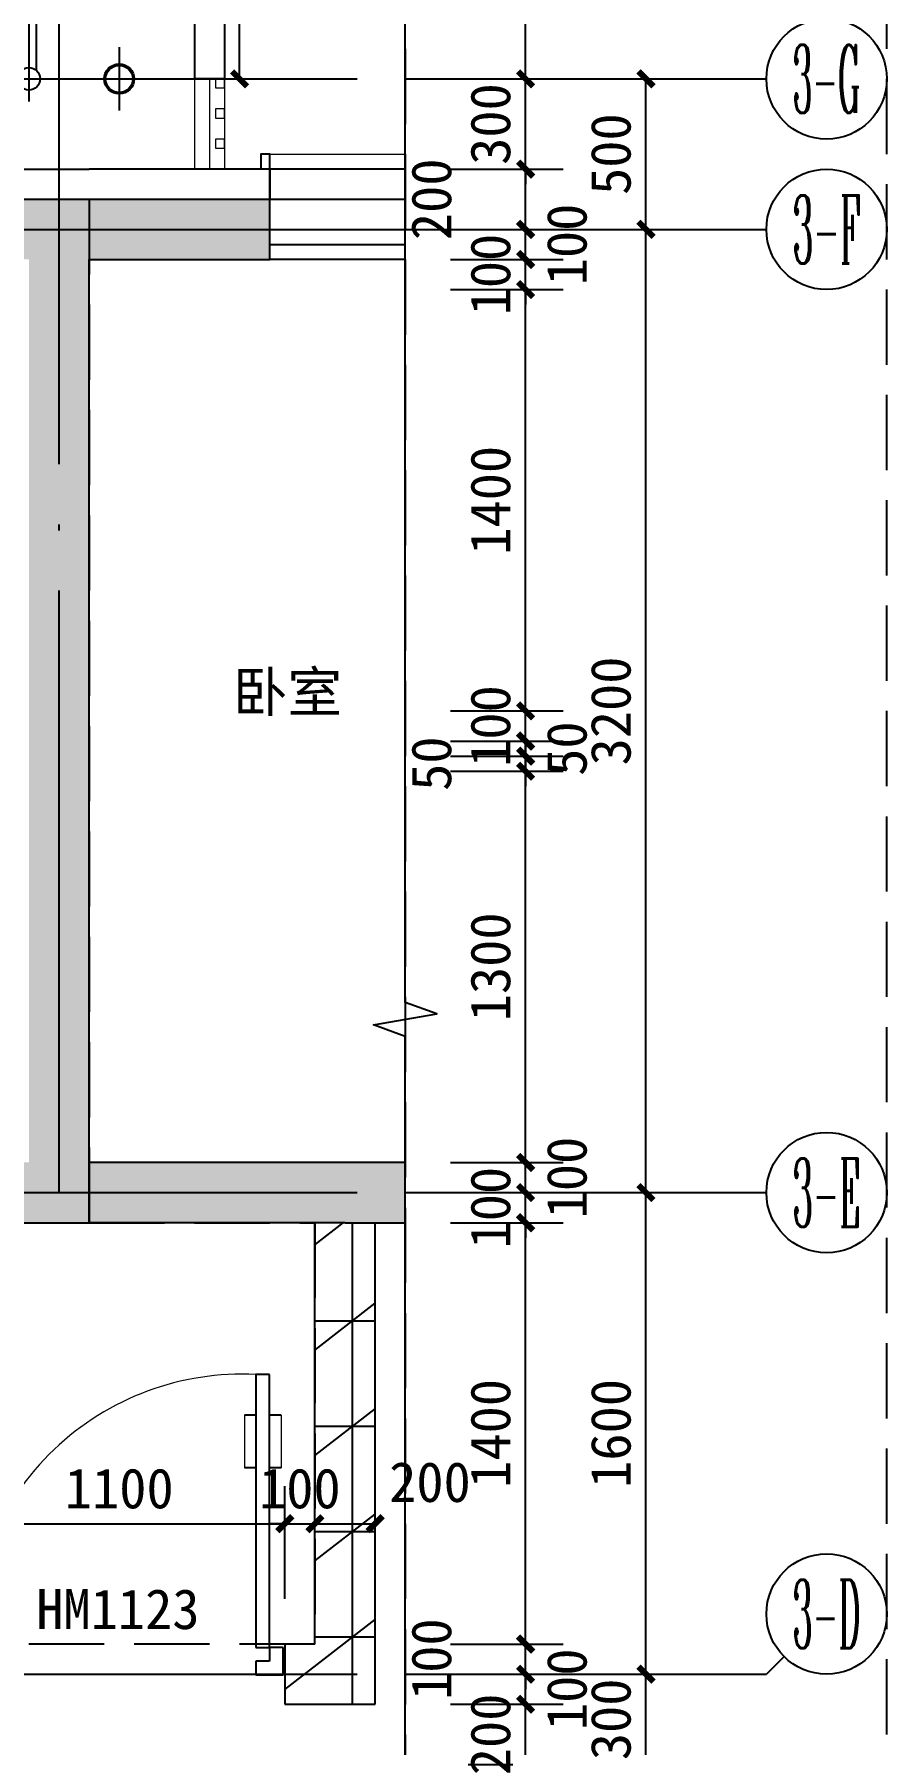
# Model space of a CAD drawing. Extents: x -10817 to 167545, y 26551 to 157048.
# Drawn here: x 83492 to 86325, y 48992 to 54675 of the extents above; entities that cross this region are included whole.
import ezdxf
from ezdxf.enums import TextEntityAlignment as Align
from ezdxf.xclip import XClip

# ---------------------------------------------------------------- set-up
doc = ezdxf.new("R2010")
doc.units = 0
doc.header["$LTSCALE"] = 1000
doc.header["$MEASUREMENT"] = 0
doc.header["$XCLIPFRAME"] = 0
for name, pattern in [('__DASH', [0.35, 0.25, -0.1]), ('DASH', [0.35, 0.25, -0.1]), ('DOTE', [2.42, 2, -0.2, 0.02, -0.2])]:
    doc.linetypes.add(name, pattern=pattern)
doc.layers.get('Defpoints').update_dxf_attribs({"color": 30, "linetype": 'DASH'})
for name, color, linetype in [('120-墙体$0$120-墙体$0$A-COLU-CONC-HATC', 204, 'Continuous'), ('120-墙体$0$120-墙体$0$A-DOOR', 51, 'Continuous'), ('120-墙体$0$120-墙体$0$A-WALL-CONC', 9, 'Continuous'), ('120-墙体$0$120-墙体$0$A-WALL-INSL', 241, 'Continuous'), ('120-墙体$0$A-FLOR-HRAL', 71, 'Continuous'), ('120-墙体$0$A-WALL-BLOK', 131, 'Continuous'), ('125-核心筒-标准层$0$A-COLU-CONC-HATC', 204, 'Continuous'), ('125-核心筒-标准层$0$A-WALL-BLOK', 131, 'Continuous'), ('125-核心筒-标准层$0$A-WALL-CONC', 9, 'Continuous'), ('125-核心筒-标准层$0$A-WALL-INSL', 241, 'Continuous'), ('3#-夹层$0$A-ANNO-TEXT', 7, 'Continuous'), ('3#楼J层线脚$0$A-00-HX-113-wall-01Y$0$HRAL', 31, 'Continuous'), ('A-ANNO-AXIS-CIRC', 3, 'Continuous'), ('A-ANNO-AXIS-TEXT', 7, 'Continuous'), ('A-ANNO-DIMS', 3, 'Continuous'), ('A-ANNO-DOTE', 10, 'DOTE'), ('A-ANNO-SYMB', 3, 'Continuous'), ('A-ANNO-TEXT', 7, 'Continuous'), ('A-DRAN-SYMB', 243, 'Continuous'), ('A-WALL-INSL', 241, 'Continuous'), ('AXIS_TEXT', 7, 'Continuous')]:
    doc.layers.add(name, color=color, linetype=linetype)
for name, color, linetype, lineweight in [('125-核心筒-标准层$0$A-00-15-4#-PM-TF$0$00-装饰-剖', 241, 'Continuous', 5), ('125-核心筒-标准层$0$A-00-15-4#-PM-TF$0$00-装饰-看', 46, 'Continuous', 5), ('3#楼J层线脚$0$A-00-15-4#-PM-TF$0$00-装饰-看', 46, 'Continuous', 5)]:
    doc.layers.add(name, color=color, linetype=linetype, lineweight=lineweight)
doc.styles.add('3#-夹层$0$Standard', font='')
doc.styles.add('_TCH_AXIS', font='COMPLEX', dxfattribs={"bigfont": 'GBCBIG'})
doc.styles.add('_TCH_DIM_T3', font='')
doc.styles.add('COMPLEX', font='COMPLEX')
doc.styles.get("Standard").update_dxf_attribs({"font": ''})
doc.styles.get('3#-夹层$0$Standard').set_extended_font_data('SimSun')
doc.styles.get('_TCH_DIM_T3').set_extended_font_data('SimSun')
doc.styles.get('Standard').set_extended_font_data('SimSun')
doc.dimstyles.new('_TCH_ARCH&&50', dxfattribs={"dimtxt": 132.911392, "dimasz": 50, "dimexe": 125, "dimexo": 150, "dimgap": 50, "dimtad": 1, "dimdec": 0, "dimzin": 0, "dimdsep": 46, "dimtxsty": '_TCH_DIM_T3', "dimblk": 'ARCHTICK', "dimcen": 0.09, "dimclrt": 7, "dimazin": 2, "dimtfac": 1, "dimtdec": 0, "dimtix": 1, "dimtmove": 2, "dimatfit": 3, "dimfxl": 50, "dimtolj": 1, "dimtzin": 0, "dimarcsym": 0})
pattern_1 = [(0, (0, 0), (0, 350), []), (37.875, (400, 0), (-169.615, 218.077), []), (90, (400, 0), (-450, 3e-14), [])]

# ---------------------------------------------------------------- blocks, each defined once
blk = doc.blocks.new('120-墙体$0$120-墙体$0$$DorLib2D$00000009')
for p, q in [((0.4129, 0.9053), (0.4129, 0.0807)), ((0.4541, 0.9053), (0.4129, 0.9053)), ((0.4541, 0.0807), (0.4541, 0.9053)), ((0.4129, 0.7822), (0.378, 0.7822)), ((0.489, 0.7822), (0.4541, 0.7822)), ((0.4129, 0.6235), (0.378, 0.6235)), ((0.489, 0.6235), (0.4541, 0.6235)), ((-0.4941, 0.0807), (-0.4529, 0.0807)), ((-0.4941, -0.0018), (-0.4941, 0.0807)), ((-0.4529, 0.0807), (-0.4529, 0.0395)), ((0.4129, 0.0807), (0.4541, 0.0807)), ((0.4953, 0.0807), (0.4541, 0.0807)), ((0.4541, 0.0807), (0.4541, 0.0395)), ((0.4953, -0.0018), (0.4953, 0.0807)), ((-0.4529, 0.0395), (-0.4117, 0.0395)), ((-0.4117, 0.0395), (-0.4117, -0.0018)), ((0.4541, 0.0395), (0.4129, 0.0395)), ((0.4129, 0.0395), (0.4129, -0.0018)), ((-0.4941, -0.0018), (-0.4941, -0.0018)), ((-0.4117, -0.0018), (-0.4941, -0.0018)), ((0.4129, -0.0018), (0.4953, -0.0018)), ((0.4953, -0.0018), (0.4953, -0.0018))]:
    blk.add_line(p, q)
at = {"lineweight": 13}
for p, q in [((0.378, 0.7822), (0.378, 0.6235)), ((0.489, 0.7822), (0.489, 0.6235))]:
    blk.add_line(p, q, dxfattribs=at)
blk.add_arc((0.3716, 0.0817), 0.8246, 87.134, 180.0717, dxfattribs=at)
blk = doc.blocks.new('120-墙体$0$120-墙体$0$$TCHSYS$WIN2D')
for p, q in [((-0.5, 0.5), (0.5, 0.5)), ((-0.5, 0.5), (-0.5, -0.5)), ((0.5, 0.5), (0.5, -0.5)), ((0.5, 0.1667), (-0.5, 0.1667)), ((0.5, -0.1667), (-0.5, -0.1667)), ((-0.5, -0.5), (0.5, -0.5))]:
    blk.add_line(p, q)
blk = doc.blocks.new('120-墙体')
at = {"layer": '120-墙体$0$120-墙体$0$A-COLU-CONC-HATC'}
for points in [[(-7800, 100), (-7800, -100), (-7200, -100), (-7200, 100)], [(-6950, -3300), (-6950, -3100), (-7800, -3100), (-7800, -3300)], [(-6950, -3300), (-6350, -3300), (-6350, -3100), (-6950, -3100)]]:
    blk.add_hatch(color=256, dxfattribs=at).paths.add_polyline_path(points)
h = blk.add_hatch(dxfattribs=at)
h.set_pattern_fill('空心砖', color=256, scale=100, style=0)
h.set_pattern_definition(pattern_1)
h.paths.add_polyline_path([(-7050, -4700), (-6850, -4900), (-6850, -3300), (-7050, -3300)])
h = blk.add_hatch(dxfattribs=at)
h.set_pattern_fill('空心砖', color=256, scale=100, style=0)
h.set_pattern_definition(pattern_1)
h.paths.add_polyline_path([(-7050, -4700), (-7150, -4700), (-7150, -4900), (-6850, -4900)])
at = {"layer": '120-墙体$0$120-墙体$0$A-WALL-CONC'}
for p, q in [((-7800, 100), (-7200, 100)), ((-7200, -100), (-7200, 100)), ((-7800, -100), (-7200, -100)), ((-6950, -3100), (-7800, -3100)), ((-7800, -3300), (-7800, -3100)), ((-6350, -3100), (-6950, -3100)), ((-6950, -3300), (-7800, -3300)), ((-6950, -3300), (-6350, -3300))]:
    blk.add_line(p, q, dxfattribs=at)
at = {"layer": '120-墙体$0$120-墙体$0$A-WALL-INSL'}
blk.add_line((-7200, 200), (-7200, 100), dxfattribs=at)
blk.add_lwpolyline([(-7200, 100), (-7200, 200), (-7250, 200)], dxfattribs=at)
at = {"layer": '120-墙体$0$A-FLOR-HRAL'}
blk.add_lwpolyline([(-7200, -50), (-5700, -50), (-5700, -100), (-7200, -100)], close=True, dxfattribs=at)
at = {"layer": '120-墙体$0$A-WALL-BLOK'}
for p, q in [((-7050, -4700), (-7050, -3300)), ((-6850, -4900), (-6850, -3300)), ((-7050, -4700), (-7150, -4700)), ((-7150, -4700), (-7150, -4900)), ((-7150, -4900), (-6850, -4900))]:
    blk.add_line(p, q, dxfattribs=at)
at = {"layer": 'Defpoints'}
blk.add_lwpolyline([(-7800, 100), (-7800, -3300), (-7050, -3300), (-7050, -4700), (-8350, -4700), (-8350, -7200), (-9550, -7200), (-9550, -11200)], dxfattribs=at)
at = {"layer": '120-墙体$0$120-墙体$0$A-DOOR'}
for name, p, xscale, yscale, zscale in [('120-墙体$0$120-墙体$0$$TCHSYS$WIN2D', (-6450, 50), -1500, -300, 300), ('120-墙体$0$120-墙体$0$$DorLib2D$00000009', (-7700, -4800), 1100, 1100, 200)]:
    blk.add_blockref(name, p, dxfattribs=dict(at, xscale=xscale, yscale=yscale, zscale=zscale))
blk = doc.blocks.new('125-核心筒-标准层')
at = {"layer": '125-核心筒-标准层$0$A-COLU-CONC-HATC'}
for points in [[(1083.3, 7100), (1150, 7000), (1650, 7000), (1749.8, 7100), (1750, 7200), (1150, 7200)], [(1749.8, 7100), (1850, 7000), (1850, 7200), (1749.3, 7200)], [(1650, 5500), (1850, 5500), (1850, 7000), (1749.8, 7100), (1650, 7000)], [(1650, 5350), (1850, 5350), (1850, 5500), (1650, 5500)], [(1750, 3933.3), (1850, 4000), (1850, 5350), (1650, 5350), (1650, 4000)], [(1150, 4000), (950, 3800), (1750, 3800), (1750, 3933.3), (1650, 4000)], [(1750, 3933.3), (1750, 3800), (1850, 3800), (1850, 4000)]]:
    blk.add_hatch(color=256, dxfattribs=at).paths.add_polyline_path(points)
at = {"layer": '125-核心筒-标准层$0$A-00-15-4#-PM-TF$0$00-装饰-剖'}
for points in [[(2300, 7570), (2300, 7600), (2270, 7600), (2270, 7570)], [(2300, 7470), (2300, 7500), (2270, 7500), (2270, 7470)], [(2300, 7370), (2300, 7400), (2270, 7400), (2270, 7370)]]:
    blk.add_lwpolyline(points, close=True, dxfattribs=at)
at = {"layer": '125-核心筒-标准层$0$A-00-15-4#-PM-TF$0$00-装饰-看', "color": 251}
for points in [[(-2300, 7300), (-2300, 8750), (2200, 8749.3), (2200, 7300)], [(2250, 7600), (2250, 7300)], [(2300, 7600), (2300, 7300)]]:
    blk.add_lwpolyline(points, dxfattribs=at)
at = {"layer": '125-核心筒-标准层$0$A-WALL-BLOK'}
for p, q in [((2300, 8850), (2299.8, 7600)), ((2200, 8750), (2199.8, 7600)), ((2299.8, 7600), (2199.8, 7600))]:
    blk.add_line(p, q, dxfattribs=at)
at = {"layer": '125-核心筒-标准层$0$A-WALL-CONC'}
for p, q in [((1150, 7200), (1750, 7200)), ((1749.3, 7200), (1850, 7200)), ((1850, 7000), (1850, 7000)), ((1850, 5500), (1850, 7000)), ((1850, 5350), (1850, 5500)), ((1850, 4000), (1850, 5350)), ((1850, 4000), (1850, 4000)), ((950, 3800), (1750, 3800)), ((1750, 3800), (1850, 3800))]:
    blk.add_line(p, q, dxfattribs=at)
at = {"layer": '125-核心筒-标准层$0$A-WALL-INSL'}
for points in [[(150, 7700), (150, 7800), (1250, 7800), (1250, 7300), (1850, 7300)], [(2450, 7300), (1850, 7300)]]:
    blk.add_lwpolyline(points, dxfattribs=at)
blk = doc.blocks.new('3#楼J层线脚')
at = {"layer": '3#楼J层线脚$0$A-00-15-4#-PM-TF$0$00-装饰-看', "color": 251}
blk.add_lwpolyline([(2450, 7350), (3950, 7350)], dxfattribs=at)
at = {"layer": '3#楼J层线脚$0$A-00-HX-113-wall-01Y$0$HRAL'}
blk.add_lwpolyline([(2450, 7300), (2450, 7350), (2420, 7350), (2420, 7300)], dxfattribs=at)
blk = doc.blocks.new('VGTRBGF')
at = {"layer": 'A-DRAN-SYMB', "linetype": 'DASH', "ltscale": 0.1}
for p, q in [((0, 100), (0, -100)), ((-100, 0), (100, 0))]:
    blk.add_line(p, q, dxfattribs=at)
for radius in [50, 45]:
    blk.add_circle((0, 0), radius, dxfattribs=at)
blk = doc.blocks.new('HYTHBGYT')
at = {"layer": 'A-WALL-INSL', "color": 2, "linetype": '__DASH'}
for points in [[(-50, 0), (-50, 650)], [(50, 0), (50, 650)]]:
    blk.add_lwpolyline(points, dxfattribs=at)
blk.add_blockref('VGTRBGF', (0, 650))
blk = doc.blocks.new('雨水管')
at = {"layer": 'A-DRAN-SYMB'}
for p, q in [((100, 105), (100, -105)), ((-5, 0), (205, 0))]:
    blk.add_line(p, q, dxfattribs=at)
for radius in [50, 45]:
    blk.add_circle((100, 0), radius, dxfattribs=at)
blk = doc.blocks.new('A$C105E6BD3')
at = {"layer": 'A-DRAN-SYMB'}
h = blk.add_hatch(dxfattribs=at)
h.set_pattern_fill('ANSI31', color=5, scale=5, angle=360, style=0)
h.set_pattern_definition([(45, (3432.766, -27402.858), (-5.61266, 5.61266), [])])
edge = h.paths.add_edge_path()
edge.add_arc((0, 1050), 25, 0, 360)
at = {"layer": 'A-DRAN-SYMB', "color": 5}
for p, q in [((0, 1125), (0, 37.5)), ((-75, 1050), (75, 1050)), ((0, 75), (0, -75)), ((-75, 0), (75, 0))]:
    blk.add_line(p, q, dxfattribs=at)
at = {"layer": 'A-DRAN-SYMB', "color": 5, "linetype": 'DASH'}
for p, q in [((-25, 28), (-25, 1050)), ((25, 28), (25, 1050))]:
    blk.add_line(p, q, dxfattribs=at)
at = {"layer": 'A-DRAN-SYMB', "color": 5}
for centre, radius in [((0, 1050), 25), ((0, 0), 37.5)]:
    blk.add_circle(centre, radius, dxfattribs=at)
blk = doc.blocks.new('A$C03167BA1')
for name, p in [('A$C105E6BD3', (1649.8, 7599.9)), ('HYTHBGYT', (-2050, 7600)), ('雨水管', (-2150, 7600)), ('雨水管', (1849.8, 7599.9))]:
    blk.add_blockref(name, p)
blk = doc.blocks.new('_ArchTick')
at = {"color": 0, "linetype": 'ByBlock', "const_width": 0.4}
blk.add_lwpolyline([(-0.5, -0.5), (0.5, 0.5)], dxfattribs=at)
blk = doc.blocks.new('*D511')
at = {"layer": 'A-ANNO-DIMS', "color": 0, "lineweight": -2, "transparency": 16777216}
for p, q in [((83924.8, 55576.1), (84299.8, 55576.1)), ((84174.8, 54526.1), (84174.8, 55576.1)), ((83924.8, 54526.1), (84299.8, 54526.1))]:
    blk.add_line(p, q, dxfattribs=at)
at = {"layer": 'Defpoints', "color": 0, "transparency": 16777216}
for p in [(83774.8, 55576.1), (84174.8, 55576.1), (83774.8, 54526.1)]:
    blk.add_point(p, dxfattribs=at)
at = {"layer": 'A-ANNO-DIMS', "color": 0, "lineweight": -2, "transparency": 16777216, "xscale": 50, "yscale": 50, "zscale": 50}
for p, rotation in [((84174.8, 55576.1), 90), ((84174.8, 54526.1), 270)]:
    blk.add_blockref('_ArchTick', p, dxfattribs=dict(at, rotation=rotation))
at = {"layer": 'A-ANNO-DIMS', "color": 7, "transparency": 16777216, "insert": (84058.4, 55051.1), "char_height": 132.91, "attachment_point": 5, "rotation": 90, "style": '_TCH_DIM_T3'}
blk.add_mtext('\\A1;1050', dxfattribs=at)
blk = doc.blocks.new('*D930')
at = {"layer": 'A-ANNO-DIMS', "color": 0, "lineweight": -2, "transparency": 16777216}
for p, q in [((85125, 49126.3), (85125, 49176.3)), ((84875, 49126.3), (85250, 49126.3)), ((85125, 48926.3), (85125, 49126.3)), ((84875, 48926.3), (85250, 48926.3)), ((85125, 48926.3), (85125, 48876.3))]:
    blk.add_line(p, q, dxfattribs=at)
at = {"layer": 'Defpoints', "color": 0, "transparency": 16777216}
for p in [(84725, 49126.3), (85125, 49126.3), (84725, 48926.3)]:
    blk.add_point(p, dxfattribs=at)
at = {"layer": 'A-ANNO-DIMS', "color": 0, "lineweight": -2, "transparency": 16777216, "xscale": 50, "yscale": 50, "zscale": 50}
for p, rotation in [((85125, 49126.3), 270), ((85125, 48926.3), 90)]:
    blk.add_blockref('_ArchTick', p, dxfattribs=dict(at, rotation=rotation))
at = {"layer": 'A-ANNO-DIMS', "color": 7, "transparency": 16777216, "insert": (85008.6, 49026.3), "char_height": 132.91, "attachment_point": 5, "rotation": 90, "style": '_TCH_DIM_T3'}
blk.add_mtext('\\A1;200', dxfattribs=at)
blk = doc.blocks.new('*D931')
at = {"layer": 'A-ANNO-DIMS', "color": 0, "lineweight": -2, "transparency": 16777216}
for p, q in [((84875, 49226.3), (85250, 49226.3)), ((85125, 49126.3), (85125, 49226.3)), ((84875, 49126.3), (85250, 49126.3))]:
    blk.add_line(p, q, dxfattribs=at)
at = {"layer": 'Defpoints', "color": 0, "transparency": 16777216}
for p in [(84725, 49226.3), (85125, 49226.3), (84725, 49126.3)]:
    blk.add_point(p, dxfattribs=at)
at = {"layer": 'A-ANNO-DIMS', "color": 0, "lineweight": -2, "transparency": 16777216, "xscale": 50, "yscale": 50, "zscale": 50}
for p, rotation in [((85125, 49226.3), 90), ((85125, 49126.3), 270)]:
    blk.add_blockref('_ArchTick', p, dxfattribs=dict(at, rotation=rotation))
at = {"layer": 'A-ANNO-DIMS', "color": 7, "transparency": 16777216, "insert": (85262.5, 49176.3), "char_height": 132.91, "attachment_point": 5, "rotation": 90, "style": '_TCH_DIM_T3'}
blk.add_mtext('\\A1;100', dxfattribs=at)
blk = doc.blocks.new('*D932')
at = {"layer": 'A-ANNO-DIMS', "color": 0, "lineweight": -2, "transparency": 16777216}
for p, q in [((85125, 49326.3), (85125, 49376.3)), ((84875, 49326.3), (85250, 49326.3)), ((85125, 49226.3), (85125, 49326.3)), ((84875, 49226.3), (85250, 49226.3)), ((85125, 49226.3), (85125, 49176.3))]:
    blk.add_line(p, q, dxfattribs=at)
at = {"layer": 'Defpoints', "color": 0, "transparency": 16777216}
for p in [(84725, 49326.3), (85125, 49326.3), (84725, 49226.3)]:
    blk.add_point(p, dxfattribs=at)
at = {"layer": 'A-ANNO-DIMS', "color": 0, "lineweight": -2, "transparency": 16777216, "xscale": 50, "yscale": 50, "zscale": 50}
for p, rotation in [((85125, 49326.3), 270), ((85125, 49226.3), 90)]:
    blk.add_blockref('_ArchTick', p, dxfattribs=dict(at, rotation=rotation))
at = {"layer": 'A-ANNO-DIMS', "color": 7, "transparency": 16777216, "insert": (84812.5, 49276.3), "char_height": 132.91, "attachment_point": 5, "rotation": 90, "style": '_TCH_DIM_T3'}
blk.add_mtext('\\A1;100', dxfattribs=at)
blk = doc.blocks.new('*D933')
at = {"layer": 'A-ANNO-DIMS', "color": 0, "lineweight": -2, "transparency": 16777216}
for p, q in [((84875, 50726.3), (85250, 50726.3)), ((85125, 49326.3), (85125, 50726.3)), ((84875, 49326.3), (85250, 49326.3))]:
    blk.add_line(p, q, dxfattribs=at)
at = {"layer": 'Defpoints', "color": 0, "transparency": 16777216}
for p in [(84725, 50726.3), (85125, 50726.3), (84725, 49326.3)]:
    blk.add_point(p, dxfattribs=at)
at = {"layer": 'A-ANNO-DIMS', "color": 0, "lineweight": -2, "transparency": 16777216, "xscale": 50, "yscale": 50, "zscale": 50}
for p, rotation in [((85125, 50726.3), 90), ((85125, 49326.3), 270)]:
    blk.add_blockref('_ArchTick', p, dxfattribs=dict(at, rotation=rotation))
at = {"layer": 'A-ANNO-DIMS', "color": 7, "transparency": 16777216, "insert": (85008.6, 50026.3), "char_height": 132.91, "attachment_point": 5, "rotation": 90, "style": '_TCH_DIM_T3'}
blk.add_mtext('\\A1;1400', dxfattribs=at)
blk = doc.blocks.new('*D934')
at = {"layer": 'A-ANNO-DIMS', "color": 0, "lineweight": -2, "transparency": 16777216}
for p, q in [((85125, 50826.3), (85125, 50876.3)), ((84875, 50826.3), (85250, 50826.3)), ((85125, 50726.3), (85125, 50826.3)), ((84875, 50726.3), (85250, 50726.3)), ((85125, 50726.3), (85125, 50676.3))]:
    blk.add_line(p, q, dxfattribs=at)
at = {"layer": 'Defpoints', "color": 0, "transparency": 16777216}
for p in [(84725, 50826.3), (85125, 50826.3), (84725, 50726.3)]:
    blk.add_point(p, dxfattribs=at)
at = {"layer": 'A-ANNO-DIMS', "color": 0, "lineweight": -2, "transparency": 16777216, "xscale": 50, "yscale": 50, "zscale": 50}
for p, rotation in [((85125, 50826.3), 270), ((85125, 50726.3), 90)]:
    blk.add_blockref('_ArchTick', p, dxfattribs=dict(at, rotation=rotation))
at = {"layer": 'A-ANNO-DIMS', "color": 7, "transparency": 16777216, "insert": (85008.6, 50776.3), "char_height": 132.91, "attachment_point": 5, "rotation": 90, "style": '_TCH_DIM_T3'}
blk.add_mtext('\\A1;100', dxfattribs=at)
blk = doc.blocks.new('*D935')
at = {"layer": 'A-ANNO-DIMS', "color": 0, "lineweight": -2, "transparency": 16777216}
for p, q in [((84875, 50926.3), (85250, 50926.3)), ((85125, 50826.3), (85125, 50926.3)), ((84875, 50826.3), (85250, 50826.3))]:
    blk.add_line(p, q, dxfattribs=at)
at = {"layer": 'Defpoints', "color": 0, "transparency": 16777216}
for p in [(84725, 50926.3), (85125, 50926.3), (84725, 50826.3)]:
    blk.add_point(p, dxfattribs=at)
at = {"layer": 'A-ANNO-DIMS', "color": 0, "lineweight": -2, "transparency": 16777216, "xscale": 50, "yscale": 50, "zscale": 50}
for p, rotation in [((85125, 50926.3), 90), ((85125, 50826.3), 270)]:
    blk.add_blockref('_ArchTick', p, dxfattribs=dict(at, rotation=rotation))
at = {"layer": 'A-ANNO-DIMS', "color": 7, "transparency": 16777216, "insert": (85262.5, 50876.3), "char_height": 132.91, "attachment_point": 5, "rotation": 90, "style": '_TCH_DIM_T3'}
blk.add_mtext('\\A1;100', dxfattribs=at)
blk = doc.blocks.new('*D936')
at = {"layer": 'A-ANNO-DIMS', "color": 0, "lineweight": -2, "transparency": 16777216}
for p, q in [((84875, 52226.3), (85250, 52226.3)), ((85125, 50926.3), (85125, 52226.3)), ((84875, 50926.3), (85250, 50926.3))]:
    blk.add_line(p, q, dxfattribs=at)
at = {"layer": 'Defpoints', "color": 0, "transparency": 16777216}
for p in [(84725, 52226.3), (85125, 52226.3), (84725, 50926.3)]:
    blk.add_point(p, dxfattribs=at)
at = {"layer": 'A-ANNO-DIMS', "color": 0, "lineweight": -2, "transparency": 16777216, "xscale": 50, "yscale": 50, "zscale": 50}
for p, rotation in [((85125, 52226.3), 90), ((85125, 50926.3), 270)]:
    blk.add_blockref('_ArchTick', p, dxfattribs=dict(at, rotation=rotation))
at = {"layer": 'A-ANNO-DIMS', "color": 7, "transparency": 16777216, "insert": (85008.6, 51576.3), "char_height": 132.91, "attachment_point": 5, "rotation": 90, "style": '_TCH_DIM_T3'}
blk.add_mtext('\\A1;1300', dxfattribs=at)
blk = doc.blocks.new('*D937')
at = {"layer": 'A-ANNO-DIMS', "color": 0, "lineweight": -2, "transparency": 16777216}
for p, q in [((85125, 52276.3), (85125, 52326.3)), ((84875, 52276.3), (85250, 52276.3)), ((84875, 52226.3), (85250, 52226.3)), ((85125, 52226.3), (85125, 52276.3)), ((85125, 52226.3), (85125, 52176.3))]:
    blk.add_line(p, q, dxfattribs=at)
at = {"layer": 'Defpoints', "color": 0, "transparency": 16777216}
for p in [(84725, 52276.3), (84725, 52226.3), (85125, 52276.3)]:
    blk.add_point(p, dxfattribs=at)
at = {"layer": 'A-ANNO-DIMS', "color": 0, "lineweight": -2, "transparency": 16777216, "xscale": 50, "yscale": 50, "zscale": 50}
for p, rotation in [((85125, 52276.3), 270), ((85125, 52226.3), 90)]:
    blk.add_blockref('_ArchTick', p, dxfattribs=dict(at, rotation=rotation))
at = {"layer": 'A-ANNO-DIMS', "color": 7, "transparency": 16777216, "insert": (84812.5, 52251.3), "char_height": 132.91, "attachment_point": 5, "rotation": 90, "style": '_TCH_DIM_T3'}
blk.add_mtext('\\A1;50', dxfattribs=at)
blk = doc.blocks.new('*D938')
at = {"layer": 'A-ANNO-DIMS', "color": 0, "lineweight": -2, "transparency": 16777216}
for p, q in [((85125, 52326.3), (85125, 52376.3)), ((84875, 52326.3), (85250, 52326.3)), ((85125, 52276.3), (85125, 52326.3)), ((84875, 52276.3), (85250, 52276.3)), ((85125, 52276.3), (85125, 52226.3))]:
    blk.add_line(p, q, dxfattribs=at)
at = {"layer": 'Defpoints', "color": 0, "transparency": 16777216}
for p in [(84725, 52326.3), (85125, 52326.3), (84725, 52276.3)]:
    blk.add_point(p, dxfattribs=at)
at = {"layer": 'A-ANNO-DIMS', "color": 0, "lineweight": -2, "transparency": 16777216, "xscale": 50, "yscale": 50, "zscale": 50}
for p, rotation in [((85125, 52326.3), 270), ((85125, 52276.3), 90)]:
    blk.add_blockref('_ArchTick', p, dxfattribs=dict(at, rotation=rotation))
at = {"layer": 'A-ANNO-DIMS', "color": 7, "transparency": 16777216, "insert": (85262.5, 52301.3), "char_height": 132.91, "attachment_point": 5, "rotation": 90, "style": '_TCH_DIM_T3'}
blk.add_mtext('\\A1;50', dxfattribs=at)
blk = doc.blocks.new('*D939')
at = {"layer": 'A-ANNO-DIMS', "color": 0, "lineweight": -2, "transparency": 16777216}
for p, q in [((85125, 52426.3), (85125, 52476.3)), ((84875, 52426.3), (85250, 52426.3)), ((85125, 52326.3), (85125, 52426.3)), ((84875, 52326.3), (85250, 52326.3)), ((85125, 52326.3), (85125, 52276.3))]:
    blk.add_line(p, q, dxfattribs=at)
at = {"layer": 'Defpoints', "color": 0, "transparency": 16777216}
for p in [(84725, 52426.3), (85125, 52426.3), (84725, 52326.3)]:
    blk.add_point(p, dxfattribs=at)
at = {"layer": 'A-ANNO-DIMS', "color": 0, "lineweight": -2, "transparency": 16777216, "xscale": 50, "yscale": 50, "zscale": 50}
for p, rotation in [((85125, 52426.3), 270), ((85125, 52326.3), 90)]:
    blk.add_blockref('_ArchTick', p, dxfattribs=dict(at, rotation=rotation))
at = {"layer": 'A-ANNO-DIMS', "color": 7, "transparency": 16777216, "insert": (85008.6, 52376.3), "char_height": 132.91, "attachment_point": 5, "rotation": 90, "style": '_TCH_DIM_T3'}
blk.add_mtext('\\A1;100', dxfattribs=at)
blk = doc.blocks.new('*D940')
at = {"layer": 'A-ANNO-DIMS', "color": 0, "lineweight": -2, "transparency": 16777216}
for p, q in [((84875, 53826.3), (85250, 53826.3)), ((85125, 52426.3), (85125, 53826.3)), ((84875, 52426.3), (85250, 52426.3))]:
    blk.add_line(p, q, dxfattribs=at)
at = {"layer": 'Defpoints', "color": 0, "transparency": 16777216}
for p in [(84725, 53826.3), (85125, 53826.3), (84725, 52426.3)]:
    blk.add_point(p, dxfattribs=at)
at = {"layer": 'A-ANNO-DIMS', "color": 0, "lineweight": -2, "transparency": 16777216, "xscale": 50, "yscale": 50, "zscale": 50}
for p, rotation in [((85125, 53826.3), 90), ((85125, 52426.3), 270)]:
    blk.add_blockref('_ArchTick', p, dxfattribs=dict(at, rotation=rotation))
at = {"layer": 'A-ANNO-DIMS', "color": 7, "transparency": 16777216, "insert": (85008.6, 53126.3), "char_height": 132.91, "attachment_point": 5, "rotation": 90, "style": '_TCH_DIM_T3'}
blk.add_mtext('\\A1;1400', dxfattribs=at)
blk = doc.blocks.new('*D941')
at = {"layer": 'A-ANNO-DIMS', "color": 0, "lineweight": -2, "transparency": 16777216}
for p, q in [((85125, 53926.3), (85125, 53976.3)), ((84875, 53926.3), (85250, 53926.3)), ((85125, 53826.3), (85125, 53926.3)), ((84875, 53826.3), (85250, 53826.3)), ((85125, 53826.3), (85125, 53776.3))]:
    blk.add_line(p, q, dxfattribs=at)
at = {"layer": 'Defpoints', "color": 0, "transparency": 16777216}
for p in [(84725, 53926.3), (85125, 53926.3), (84725, 53826.3)]:
    blk.add_point(p, dxfattribs=at)
at = {"layer": 'A-ANNO-DIMS', "color": 0, "lineweight": -2, "transparency": 16777216, "xscale": 50, "yscale": 50, "zscale": 50}
for p, rotation in [((85125, 53926.3), 270), ((85125, 53826.3), 90)]:
    blk.add_blockref('_ArchTick', p, dxfattribs=dict(at, rotation=rotation))
at = {"layer": 'A-ANNO-DIMS', "color": 7, "transparency": 16777216, "insert": (85008.6, 53876.3), "char_height": 132.91, "attachment_point": 5, "rotation": 90, "style": '_TCH_DIM_T3'}
blk.add_mtext('\\A1;100', dxfattribs=at)
blk = doc.blocks.new('*D942')
at = {"layer": 'A-ANNO-DIMS', "color": 0, "lineweight": -2, "transparency": 16777216}
for p, q in [((84875, 54026.3), (85250, 54026.3)), ((85125, 53926.3), (85125, 54026.3)), ((84875, 53926.3), (85250, 53926.3))]:
    blk.add_line(p, q, dxfattribs=at)
at = {"layer": 'Defpoints', "color": 0, "transparency": 16777216}
for p in [(84725, 54026.3), (85125, 54026.3), (84725, 53926.3)]:
    blk.add_point(p, dxfattribs=at)
at = {"layer": 'A-ANNO-DIMS', "color": 0, "lineweight": -2, "transparency": 16777216, "xscale": 50, "yscale": 50, "zscale": 50}
for p, rotation in [((85125, 54026.3), 90), ((85125, 53926.3), 270)]:
    blk.add_blockref('_ArchTick', p, dxfattribs=dict(at, rotation=rotation))
at = {"layer": 'A-ANNO-DIMS', "color": 7, "transparency": 16777216, "insert": (85262.5, 53976.3), "char_height": 132.91, "attachment_point": 5, "rotation": 90, "style": '_TCH_DIM_T3'}
blk.add_mtext('\\A1;100', dxfattribs=at)
blk = doc.blocks.new('*D943')
at = {"layer": 'A-ANNO-DIMS', "color": 0, "lineweight": -2, "transparency": 16777216}
for p, q in [((84875, 54226.3), (85250, 54226.3)), ((85125, 54026.3), (85125, 54226.3)), ((84875, 54026.3), (85250, 54026.3))]:
    blk.add_line(p, q, dxfattribs=at)
at = {"layer": 'Defpoints', "color": 0, "transparency": 16777216}
for p in [(84725, 54226.3), (85125, 54226.3), (84725, 54026.3)]:
    blk.add_point(p, dxfattribs=at)
at = {"layer": 'A-ANNO-DIMS', "color": 0, "lineweight": -2, "transparency": 16777216, "xscale": 50, "yscale": 50, "zscale": 50}
for p, rotation in [((85125, 54226.3), 90), ((85125, 54026.3), 270)]:
    blk.add_blockref('_ArchTick', p, dxfattribs=dict(at, rotation=rotation))
at = {"layer": 'A-ANNO-DIMS', "color": 7, "transparency": 16777216, "insert": (84812.5, 54126.3), "char_height": 132.91, "attachment_point": 5, "rotation": 90, "style": '_TCH_DIM_T3'}
blk.add_mtext('\\A1;200', dxfattribs=at)
blk = doc.blocks.new('*D944')
at = {"layer": 'A-ANNO-DIMS', "color": 0, "lineweight": -2, "transparency": 16777216}
for p, q in [((85125, 54526.3), (85125, 54576.3)), ((84875, 54526.3), (85250, 54526.3)), ((85125, 54226.3), (85125, 54526.3)), ((84875, 54226.3), (85250, 54226.3)), ((85125, 54226.3), (85125, 54176.3))]:
    blk.add_line(p, q, dxfattribs=at)
at = {"layer": 'Defpoints', "color": 0, "transparency": 16777216}
for p in [(84725, 54526.3), (85125, 54526.3), (84725, 54226.3)]:
    blk.add_point(p, dxfattribs=at)
at = {"layer": 'A-ANNO-DIMS', "color": 0, "lineweight": -2, "transparency": 16777216, "xscale": 50, "yscale": 50, "zscale": 50}
for p, rotation in [((85125, 54526.3), 270), ((85125, 54226.3), 90)]:
    blk.add_blockref('_ArchTick', p, dxfattribs=dict(at, rotation=rotation))
at = {"layer": 'A-ANNO-DIMS', "color": 7, "transparency": 16777216, "insert": (85008.6, 54376.3), "char_height": 132.91, "attachment_point": 5, "rotation": 90, "style": '_TCH_DIM_T3'}
blk.add_mtext('\\A1;300', dxfattribs=at)
blk = doc.blocks.new('*D945')
at = {"layer": 'A-ANNO-DIMS', "color": 0, "lineweight": -2, "transparency": 16777216}
for p, q in [((84875, 55676.2), (85250, 55676.2)), ((85125, 54526.3), (85125, 55676.2)), ((84875, 54526.3), (85250, 54526.3))]:
    blk.add_line(p, q, dxfattribs=at)
at = {"layer": 'Defpoints', "color": 0, "transparency": 16777216}
for p in [(84725, 55676.2), (85125, 55676.2), (84725, 54526.3)]:
    blk.add_point(p, dxfattribs=at)
at = {"layer": 'A-ANNO-DIMS', "color": 0, "lineweight": -2, "transparency": 16777216, "xscale": 50, "yscale": 50, "zscale": 50}
for p, rotation in [((85125, 55676.2), 90), ((85125, 54526.3), 270)]:
    blk.add_blockref('_ArchTick', p, dxfattribs=dict(at, rotation=rotation))
at = {"layer": 'A-ANNO-DIMS', "color": 7, "transparency": 16777216, "insert": (85008.6, 55101.2), "char_height": 132.91, "attachment_point": 5, "rotation": 90, "style": '_TCH_DIM_T3'}
blk.add_mtext('\\A1;1150', dxfattribs=at)
blk = doc.blocks.new('*D948')
at = {"layer": 'A-ANNO-DIMS', "color": 0, "lineweight": -2, "transparency": 16777216}
for p, q in [((85525, 49226.3), (85525, 49276.3)), ((85275, 49226.3), (85650, 49226.3)), ((85525, 48926.3), (85525, 49226.3)), ((85275, 48926.3), (85650, 48926.3)), ((85525, 48926.3), (85525, 48876.3))]:
    blk.add_line(p, q, dxfattribs=at)
at = {"layer": 'Defpoints', "color": 0, "transparency": 16777216}
for p in [(85125, 49226.3), (85525, 49226.3), (85125, 48926.3)]:
    blk.add_point(p, dxfattribs=at)
at = {"layer": 'A-ANNO-DIMS', "color": 0, "lineweight": -2, "transparency": 16777216, "xscale": 50, "yscale": 50, "zscale": 50}
for p, rotation in [((85525, 49226.3), 270), ((85525, 48926.3), 90)]:
    blk.add_blockref('_ArchTick', p, dxfattribs=dict(at, rotation=rotation))
at = {"layer": 'A-ANNO-DIMS', "color": 7, "transparency": 16777216, "insert": (85408.6, 49076.3), "char_height": 132.91, "attachment_point": 5, "rotation": 90, "style": '_TCH_DIM_T3'}
blk.add_mtext('\\A1;300', dxfattribs=at)
blk = doc.blocks.new('*D949')
at = {"layer": 'A-ANNO-DIMS', "color": 0, "lineweight": -2, "transparency": 16777216}
for p, q in [((85275, 50826.3), (85650, 50826.3)), ((85525, 49226.3), (85525, 50826.3)), ((85275, 49226.3), (85650, 49226.3))]:
    blk.add_line(p, q, dxfattribs=at)
at = {"layer": 'Defpoints', "color": 0, "transparency": 16777216}
for p in [(85125, 50826.3), (85525, 50826.3), (85125, 49226.3)]:
    blk.add_point(p, dxfattribs=at)
at = {"layer": 'A-ANNO-DIMS', "color": 0, "lineweight": -2, "transparency": 16777216, "xscale": 50, "yscale": 50, "zscale": 50}
for p, rotation in [((85525, 50826.3), 90), ((85525, 49226.3), 270)]:
    blk.add_blockref('_ArchTick', p, dxfattribs=dict(at, rotation=rotation))
at = {"layer": 'A-ANNO-DIMS', "color": 7, "transparency": 16777216, "insert": (85408.6, 50026.3), "char_height": 132.91, "attachment_point": 5, "rotation": 90, "style": '_TCH_DIM_T3'}
blk.add_mtext('\\A1;1600', dxfattribs=at)
blk = doc.blocks.new('*D950')
at = {"layer": 'A-ANNO-DIMS', "color": 0, "lineweight": -2, "transparency": 16777216}
for p, q in [((85275, 54026.3), (85650, 54026.3)), ((85525, 50826.3), (85525, 54026.3)), ((85275, 50826.3), (85650, 50826.3))]:
    blk.add_line(p, q, dxfattribs=at)
at = {"layer": 'Defpoints', "color": 0, "transparency": 16777216}
for p in [(85125, 54026.3), (85525, 54026.3), (85125, 50826.3)]:
    blk.add_point(p, dxfattribs=at)
at = {"layer": 'A-ANNO-DIMS', "color": 0, "lineweight": -2, "transparency": 16777216, "xscale": 50, "yscale": 50, "zscale": 50}
for p, rotation in [((85525, 54026.3), 90), ((85525, 50826.3), 270)]:
    blk.add_blockref('_ArchTick', p, dxfattribs=dict(at, rotation=rotation))
at = {"layer": 'A-ANNO-DIMS', "color": 7, "transparency": 16777216, "insert": (85408.6, 52426.3), "char_height": 132.91, "attachment_point": 5, "rotation": 90, "style": '_TCH_DIM_T3'}
blk.add_mtext('\\A1;3200', dxfattribs=at)
blk = doc.blocks.new('*D951')
at = {"layer": 'A-ANNO-DIMS', "color": 0, "lineweight": -2, "transparency": 16777216}
for p, q in [((85275, 54526.3), (85650, 54526.3)), ((85525, 54026.3), (85525, 54526.3)), ((85275, 54026.3), (85650, 54026.3))]:
    blk.add_line(p, q, dxfattribs=at)
at = {"layer": 'Defpoints', "color": 0, "transparency": 16777216}
for p in [(85125, 54526.3), (85525, 54526.3), (85125, 54026.3)]:
    blk.add_point(p, dxfattribs=at)
at = {"layer": 'A-ANNO-DIMS', "color": 0, "lineweight": -2, "transparency": 16777216, "xscale": 50, "yscale": 50, "zscale": 50}
for p, rotation in [((85525, 54526.3), 90), ((85525, 54026.3), 270)]:
    blk.add_blockref('_ArchTick', p, dxfattribs=dict(at, rotation=rotation))
at = {"layer": 'A-ANNO-DIMS', "color": 7, "transparency": 16777216, "insert": (85408.6, 54276.3), "char_height": 132.91, "attachment_point": 5, "rotation": 90, "style": '_TCH_DIM_T3'}
blk.add_mtext('\\A1;500', dxfattribs=at)
blk = doc.blocks.new('*D990')
at = {"layer": 'A-ANNO-DIMS', "color": 0, "lineweight": -2, "transparency": 16777216}
for p, q in [((83225, 49476.3), (83225, 49851.3)), ((84325, 49476.3), (84325, 49851.3)), ((83225, 49726.3), (84325, 49726.3))]:
    blk.add_line(p, q, dxfattribs=at)
at = {"layer": 'Defpoints', "color": 0, "transparency": 16777216}
for p in [(84325, 49726.3), (83225, 49326.3), (84325, 49326.3)]:
    blk.add_point(p, dxfattribs=at)
at = {"layer": 'A-ANNO-DIMS', "color": 0, "lineweight": -2, "transparency": 16777216, "xscale": 50, "yscale": 50, "zscale": 50, "rotation": 180}
blk.add_blockref('_ArchTick', (83225, 49726.3), dxfattribs=at)
at = {"layer": 'A-ANNO-DIMS', "color": 0, "lineweight": -2, "transparency": 16777216, "xscale": 50, "yscale": 50, "zscale": 50}
blk.add_blockref('_ArchTick', (84325, 49726.3), dxfattribs=at)
at = {"layer": 'A-ANNO-DIMS', "color": 7, "transparency": 16777216, "insert": (83775, 49842.7), "char_height": 132.91, "attachment_point": 5, "style": '_TCH_DIM_T3'}
blk.add_mtext('\\A1;1100', dxfattribs=at)
blk = doc.blocks.new('*D991')
at = {"layer": 'A-ANNO-DIMS', "color": 0, "lineweight": -2, "transparency": 16777216}
for p, q in [((84325, 49476.3), (84325, 49851.3)), ((84425, 49476.3), (84425, 49851.3)), ((84325, 49726.3), (84275, 49726.3)), ((84325, 49726.3), (84425, 49726.3)), ((84425, 49726.3), (84475, 49726.3))]:
    blk.add_line(p, q, dxfattribs=at)
at = {"layer": 'Defpoints', "color": 0, "transparency": 16777216}
for p in [(84425, 49726.3), (84325, 49326.3), (84425, 49326.3)]:
    blk.add_point(p, dxfattribs=at)
at = {"layer": 'A-ANNO-DIMS', "color": 0, "lineweight": -2, "transparency": 16777216, "xscale": 50, "yscale": 50, "zscale": 50}
blk.add_blockref('_ArchTick', (84325, 49726.3), dxfattribs=at)
at = {"layer": 'A-ANNO-DIMS', "color": 0, "lineweight": -2, "transparency": 16777216, "xscale": 50, "yscale": 50, "zscale": 50, "rotation": 180}
blk.add_blockref('_ArchTick', (84425, 49726.3), dxfattribs=at)
at = {"layer": 'A-ANNO-DIMS', "color": 7, "transparency": 16777216, "insert": (84375, 49842.7), "char_height": 132.91, "attachment_point": 5, "style": '_TCH_DIM_T3'}
blk.add_mtext('\\A1;100', dxfattribs=at)
blk = doc.blocks.new('*D992')
at = {"layer": 'A-ANNO-DIMS', "color": 0, "lineweight": -2, "transparency": 16777216}
for p, q in [((84425, 49476.3), (84425, 49851.3)), ((84625, 49476.3), (84625, 49851.3)), ((84425, 49726.3), (84625, 49726.3))]:
    blk.add_line(p, q, dxfattribs=at)
at = {"layer": 'Defpoints', "color": 0, "transparency": 16777216}
for p in [(84625, 49726.3), (84425, 49326.3), (84625, 49326.3)]:
    blk.add_point(p, dxfattribs=at)
at = {"layer": 'A-ANNO-DIMS', "color": 0, "lineweight": -2, "transparency": 16777216, "xscale": 50, "yscale": 50, "zscale": 50, "rotation": 180}
blk.add_blockref('_ArchTick', (84425, 49726.3), dxfattribs=at)
at = {"layer": 'A-ANNO-DIMS', "color": 0, "lineweight": -2, "transparency": 16777216, "xscale": 50, "yscale": 50, "zscale": 50}
blk.add_blockref('_ArchTick', (84625, 49726.3), dxfattribs=at)
at = {"layer": 'A-ANNO-DIMS', "color": 7, "transparency": 16777216, "insert": (84807.2, 49863.8), "char_height": 132.91, "attachment_point": 5, "style": '_TCH_DIM_T3'}
blk.add_mtext('\\A1;200', dxfattribs=at)
blk = doc.blocks.new('_AXISO')
blk.add_circle((0, 0), 0.5)
at = {"layer": 'AXIS_TEXT', "style": 'COMPLEX', "width": 1.041667}
blk.add_attdef('A', text='', height=0.56, dxfattribs=at).set_placement((-0.25, -0.28), (0.25, -0.28), align=Align.FIT)

msp = doc.modelspace()

# ---------------------------------------------------------------- linework, layer by layer
at = {"layer": 'A-ANNO-AXIS-CIRC'}
for p, q in [((84725, 54526.3), (85925, 54526.3)), ((84725, 54026.3), (85925, 54026.3)), ((84725, 50826.3), (85925, 50826.3)), ((85983.6, 49284.8), (85925, 49226.3)), ((84725, 49226.3), (85925, 49226.3))]:
    msp.add_line(p, q, dxfattribs=at)
at = {"layer": 'A-ANNO-DOTE'}
for points in [[(83575, 50826.3), (83575, 57576.2)], [(77725, 54526.3), (85925, 54526.3)], [(77725, 54026.3), (85925, 54026.3)], [(77725, 50826.3), (85925, 50826.3)], [(77725, 49226.3), (85925, 49226.3)]]:
    msp.add_lwpolyline(points, dxfattribs=at)
at = {"layer": 'A-ANNO-SYMB'}
msp.add_lwpolyline([(84725, 46426.3), (84725, 51345), (84620, 51383.2), (84830, 51420.2), (84725, 51457.5), (84725, 56376.2)], dxfattribs=at)
at = {"layer": 'Defpoints'}
for points in [[(86325, 57976.2), (77325, 57976.2), (77325, 44826.3), (86325, 44826.3)], [(78925, 56376.2), (84725, 56376.2), (84725, 46426.3), (78925, 46426.3)]]:
    msp.add_lwpolyline(points, close=True, dxfattribs=at)

# ---------------------------------------------------------------- block references
ref = msp.add_blockref('3#楼J层线脚', (81825, 46926.3))
XClip(ref).set_block_clipping_path([(-2900, -500), (2900.0014598187, 9449.9707164793)])
ref = msp.add_blockref('125-核心筒-标准层', (81825, 46926.3))
XClip(ref).set_block_clipping_path([(-2900, -500), (2900.0014598187, 9449.9707164793)])
msp.add_blockref('A$C03167BA1', (81825, 46926.3))
ref = msp.add_blockref('120-墙体', (91475, 54026.3))
XClip(ref).set_block_clipping_path([(-12550, -7600), (-6749.9985401813, 2349.9707164793)])
at = {"layer": 'A-ANNO-AXIS-CIRC'}
ref = msp.add_blockref('_AXISO', (86125, 54526.3), dxfattribs=dict(at, xscale=400, yscale=400, zscale=400))
ref.add_attrib('A', '3-G', dxfattribs={"layer": 'A-ANNO-AXIS-TEXT', "height": 226.27, "style": '_TCH_AXIS', "width": 0.308824}).set_placement((86011.9, 54413.1), (86238.2, 54413.1), align=Align.FIT)
ref = msp.add_blockref('_AXISO', (86125, 54026.3), dxfattribs=dict(at, xscale=400, yscale=400, zscale=400))
ref.add_attrib('A', '3-F', dxfattribs={"layer": 'A-ANNO-AXIS-TEXT', "height": 226.27, "style": '_TCH_AXIS', "width": 0.323077}).set_placement((86011.9, 53913.1), (86238.2, 53913.1), align=Align.FIT)
ref = msp.add_blockref('_AXISO', (86125, 50826.3), dxfattribs=dict(at, xscale=400, yscale=400, zscale=400))
ref.add_attrib('A', '3-E', dxfattribs={"layer": 'A-ANNO-AXIS-TEXT', "height": 226.27, "style": '_TCH_AXIS', "width": 0.318182}).set_placement((86011.9, 50713.1), (86238.2, 50713.1), align=Align.FIT)
ref = msp.add_blockref('_AXISO', (86125, 49426.3), dxfattribs=dict(at, xscale=400, yscale=400, zscale=400))
ref.add_attrib('A', '3-D', dxfattribs={"layer": 'A-ANNO-AXIS-TEXT', "height": 226.27, "style": '_TCH_AXIS', "width": 0.313433}).set_placement((86011.9, 49313.1), (86238.2, 49313.1), align=Align.FIT)

# ---------------------------------------------------------------- texts
at = {"layer": '3#-夹层$0$A-ANNO-TEXT', "style": '3#-夹层$0$Standard'}
msp.add_text('卧室', height=132.91, dxfattribs=at).set_placement((84152.6, 52423.5))
at = {"layer": 'A-ANNO-TEXT', "color": 2}
msp.add_text('HM1123', height=132.91, dxfattribs=at).set_placement((83499.2, 49376.3))

# ---------------------------------------------------------------- dimensions: what is measured, and where the dimension line sits
at = {"layer": 'A-ANNO-DIMS'}
for p1, p2, distance, picture, middle in [((84725, 54526.3), (84725, 55676.2), -400, '*D945', (85008.6, 55101.2)), ((83774.8, 54526.1), (83774.8, 55576.1), -400, '*D511', (84058.4, 55051.1)), ((84725, 54226.3), (84725, 54526.3), -400, '*D944', (85008.6, 54376.3)), ((85125, 54026.3), (85125, 54526.3), -400, '*D951', (85408.6, 54276.3)), ((85125, 50826.3), (85125, 54026.3), -400, '*D950', (85408.6, 52426.3)), ((84725, 53826.3), (84725, 53926.3), -400, '*D941', (85008.6, 53876.3)), ((84725, 52426.3), (84725, 53826.3), -400, '*D940', (85008.6, 53126.3)), ((84725, 52326.3), (84725, 52426.3), -400, '*D939', (85008.6, 52376.3)), ((84725, 50926.3), (84725, 52226.3), -400, '*D936', (85008.6, 51576.3)), ((84725, 50726.3), (84725, 50826.3), -400, '*D934', (85008.6, 50776.3)), ((85125, 49226.3), (85125, 50826.3), -400, '*D949', (85408.6, 50026.3)), ((84725, 49326.3), (84725, 50726.3), -400, '*D933', (85008.6, 50026.3)), ((83225, 49326.3), (84325, 49326.3), 400, '*D990', (83775, 49842.7)), ((84325, 49326.3), (84425, 49326.3), 400, '*D991', (84375, 49842.7)), ((85125, 48926.3), (85125, 49226.3), -400, '*D948', (85408.6, 49076.3)), ((84725, 48926.3), (84725, 49126.3), -400, '*D930', (85008.6, 49026.3))]:
    dim = msp.add_aligned_dim(p1=p1, p2=p2, distance=distance, dimstyle='_TCH_ARCH&&50', dxfattribs=at)
    dim.commit()
    dim.dimension.update_dxf_attribs({"geometry": picture, "text_midpoint": middle})
for base, p1, p2, angle, picture, middle in [((85125, 54226.3), (84725, 54026.3), (84725, 54226.3), 90, '*D943', (84812.5, 54126.3)), ((85125, 54026.3), (84725, 53926.3), (84725, 54026.3), 90, '*D942', (85262.5, 53976.3)), ((85125, 52326.3), (84725, 52276.3), (84725, 52326.3), 90, '*D938', (85262.5, 52301.3)), ((85125, 52276.3), (84725, 52226.3), (84725, 52276.3), 90, '*D937', (84812.5, 52251.3)), ((85125, 50926.3), (84725, 50826.3), (84725, 50926.3), 90, '*D935', (85262.5, 50876.3)), ((84625, 49726.3), (84425, 49326.3), (84625, 49326.3), 0, '*D992', (84807.2, 49863.8)), ((85125, 49326.3), (84725, 49226.3), (84725, 49326.3), 90, '*D932', (84812.5, 49276.3)), ((85125, 49226.3), (84725, 49126.3), (84725, 49226.3), 90, '*D931', (85262.5, 49176.3))]:
    dim = msp.add_linear_dim(base=base, p1=p1, p2=p2, angle=angle, dimstyle='_TCH_ARCH&&50', dxfattribs=at)
    dim.commit()
    dim.dimension.update_dxf_attribs({"geometry": picture, "text_midpoint": middle, "dimtype": 129})

doc.saveas('drawing.dxf')
